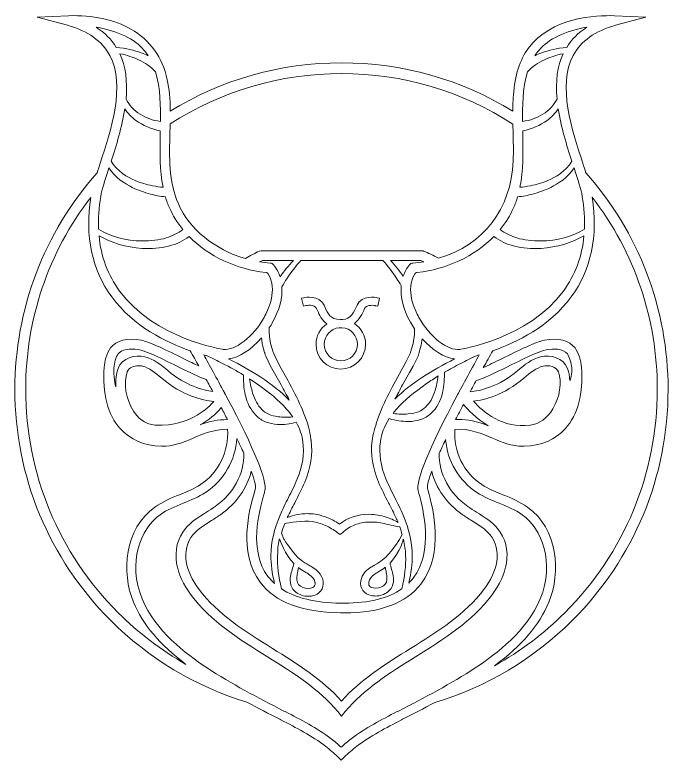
# Model space of a CAD drawing. Header units: millimetres. Extents: x -62 to 1216, y -386 to -56.
# Drawn here: x -62.4 to 222, y -380.9 to -56.4 of the extents above; entities that cross this region are included whole.
import ezdxf

# ---------------------------------------------------------------- set-up
doc = ezdxf.new("R2010")
doc.units = ezdxf.units.MM
doc.header["$MEASUREMENT"] = 0
doc.layers.add('Layer 4', color=7, linetype='Continuous')

# ---------------------------------------------------------------- blocks, each defined once
blk = doc.blocks.new('block 2')
at = {"layer": 'Layer 4', "lineweight": 0}
for points, knots in [([(186.22, -125.16), (185.8, -123.86), (185.36, -122.54), (184.84, -120.95), (180.15, -106.69), (173.73, -87.17), (180.73, -74.03), (184.03, -67.84), (190.21, -63.44), (199.11, -60.94), (199.11, -60.94), (212.26, -57.44), (212.26, -57.44), (212.26, -57.44), (198.61, -56.79), (198.61, -56.79), (190.63, -56.52), (171.02, -57.39), (161.13, -71.01), (157.45, -76.07), (155.3, -82.71), (154.64, -91.37), (154.48, -93.51), (154.4, -95.73), (154.38, -98.35), (132.09, -84.57), (106.3, -77.28), (79.82, -77.28), (53.35, -77.28), (27.59, -84.57), (5.29, -98.35), (5.24, -92.95), (4.81, -88.59), (3.97, -84.64), (1.87, -74.85), (-3.45, -67.45), (-11.84, -62.63), (-19.12, -58.45), (-28.5, -56.43), (-38.97, -56.79), (-38.97, -56.79), (-52.62, -57.44), (-52.62, -57.44), (-52.62, -57.44), (-39.47, -60.94), (-39.47, -60.94), (-30.57, -63.44), (-24.39, -67.84), (-21.09, -74.03), (-14.08, -87.17), (-20.51, -106.69), (-25.2, -120.95), (-25.65, -122.32), (-26.13, -123.77), (-26.58, -125.17), (-49.65, -151.14), (-62.36, -184.62), (-62.36, -219.46), (-62.36, -257.44), (-47.57, -293.14), (-20.71, -320), (-4.12, -336.59), (16.39, -348.9), (38.59, -355.59), (43.46, -358.23), (48.36, -360.75), (52.93, -363.09), (52.93, -363.09), (53.46, -363.36), (53.46, -363.36), (60.09, -366.75), (66.95, -370.26), (72.87, -374.81), (74.75, -376.25), (76.57, -377.83), (78.27, -379.49), (78.27, -379.49), (79.68, -380.86), (79.68, -380.86), (79.68, -380.86), (81.09, -379.49), (81.09, -379.49), (82.79, -377.83), (84.61, -376.25), (86.5, -374.81), (92.41, -370.26), (99.27, -366.76), (105.91, -363.36), (105.91, -363.36), (106.44, -363.09), (106.44, -363.09), (110.89, -360.81), (115.67, -358.35), (120.45, -355.76), (142.9, -349.11), (163.61, -336.74), (180.36, -320), (207.21, -293.14), (222, -257.44), (222, -219.46), (222, -184.62), (209.29, -151.13), (186.22, -125.16)], [0, 0, 0, 0, 1, 1, 1, 2, 2, 2, 3, 3, 3, 4, 4, 4, 5, 5, 5, 6, 6, 6, 7, 7, 7, 8, 8, 8, 9, 9, 9, 10, 10, 10, 11, 11, 11, 12, 12, 12, 13, 13, 13, 14, 14, 14, 15, 15, 15, 16, 16, 16, 17, 17, 17, 18, 18, 18, 19, 19, 19, 20, 20, 20, 21, 21, 21, 22, 22, 22, 23, 23, 23, 24, 24, 24, 25, 25, 25, 26, 26, 26, 27, 27, 27, 28, 28, 28, 29, 29, 29, 30, 30, 30, 31, 31, 31, 32, 32, 32, 33, 33, 33, 34, 34, 34, 34]), ([(-18.21, -70.55), (-20.34, -67.12), (-23.28, -64.18), (-26.96, -61.81), (-17.68, -63.35), (-10.11, -66.96), (-6.18, -71.74), (-5.55, -72.51), (-4.95, -73.33), (-4.39, -74.19), (-5.35, -73.71), (-6.34, -73.29), (-7.32, -72.94), (-10.42, -71.8), (-13.88, -71.04), (-18.21, -70.55)], [0, 0, 0, 0, 1, 1, 1, 2, 2, 2, 3, 3, 3, 4, 4, 4, 5, 5, 5, 5]), ([(165.83, -71.74), (165.83, -71.74), (165.84, -71.72), (165.84, -71.72), (169.77, -66.95), (177.33, -63.35), (186.6, -61.81), (182.92, -64.18), (179.98, -67.12), (177.85, -70.55), (173.53, -71.04), (170.07, -71.79), (166.97, -72.94), (165.99, -73.28), (165, -73.7), (164.04, -74.19), (164.59, -73.34), (165.19, -72.51), (165.83, -71.74)], [0, 0, 0, 0, 1, 1, 1, 2, 2, 2, 3, 3, 3, 4, 4, 4, 5, 5, 5, 6, 6, 6, 6]), ([(-1.11, -81.27), (1.11, -88.34), (1.04, -96.69), (0.98, -102.8), (-2.21, -102.38), (-5.26, -101.31), (-7.84, -99.68), (-10.45, -98.03), (-12.64, -95.69), (-13.99, -93.08), (-13.28, -85.21), (-14.17, -78.74), (-16.71, -73.31), (-13.51, -74.01), (-10.91, -74.84), (-8.53, -75.93), (-5.73, -77.17), (-3.24, -78.97), (-1.11, -81.27)], [0, 0, 0, 0, 1, 1, 1, 2, 2, 2, 3, 3, 3, 4, 4, 4, 5, 5, 5, 6, 6, 6, 6]), ([(160.76, -81.26), (162.88, -78.97), (165.38, -77.17), (168.19, -75.93), (170.55, -74.84), (173.15, -74.01), (176.36, -73.31), (173.81, -78.74), (172.92, -85.21), (173.64, -93.08), (172.28, -95.69), (170.09, -98.04), (167.48, -99.68), (164.9, -101.31), (161.85, -102.38), (158.66, -102.8), (158.6, -96.69), (158.53, -88.34), (160.76, -81.26)], [0, 0, 0, 0, 1, 1, 1, 2, 2, 2, 3, 3, 3, 4, 4, 4, 5, 5, 5, 6, 6, 6, 6]), ([(5.13, -107.86), (5.17, -106.57), (5.21, -105.24), (5.24, -103.92), (27.38, -89.57), (53.17, -81.98), (79.82, -81.98), (106.48, -81.98), (132.28, -89.57), (154.44, -103.95), (154.46, -105), (154.49, -106.05), (154.51, -107.1), (154.51, -107.1), (154.51, -107.12), (154.51, -107.12), (154.62, -111.35), (154.73, -115.74), (154.54, -120.03), (153.63, -141.02), (141.81, -156.45), (122.11, -162.37), (119.73, -161.06), (117.64, -160.06), (115.53, -159.23), (115.53, -159.23), (115.33, -159.15), (115.33, -159.15), (115.33, -159.15), (44.89, -159.08), (44.89, -159.08), (44.89, -159.08), (44.85, -159.08), (44.85, -159.08), (44.85, -159.08), (44.18, -159.22), (44.18, -159.22), (44.18, -159.22), (43.99, -159.28), (43.99, -159.28), (42, -160.22), (40.04, -161.28), (38, -162.51), (24.5, -158.59), (13.57, -149.68), (8.79, -138.68), (4.5, -128.85), (4.82, -118.18), (5.13, -107.86)], [0, 0, 0, 0, 1, 1, 1, 2, 2, 2, 3, 3, 3, 4, 4, 4, 5, 5, 5, 6, 6, 6, 7, 7, 7, 8, 8, 8, 9, 9, 9, 10, 10, 10, 11, 11, 11, 12, 12, 12, 13, 13, 13, 14, 14, 14, 15, 15, 15, 16, 16, 16, 16]), ([(-14.51, -97.32), (-13.22, -99.23), (-11.59, -100.92), (-9.66, -102.34), (-6.64, -104.58), (-2.98, -106.14), (0.93, -106.86), (0.93, -106.86), (0.93, -107.09), (0.93, -107.09), (0.92, -107.7), (0.91, -108.32), (0.9, -108.95), (0.76, -116.35), (0.62, -124.01), (2.14, -131.46), (0.76, -131.37), (-0.75, -131.16), (-2.47, -130.83), (-5.13, -130.31), (-7.66, -129.54), (-10, -128.57), (-13.3, -127.17), (-17.8, -124.56), (-20.46, -120.1), (-18.21, -113.22), (-15.72, -105.23), (-14.51, -97.32)], [0, 0, 0, 0, 1, 1, 1, 2, 2, 2, 3, 3, 3, 4, 4, 4, 5, 5, 5, 6, 6, 6, 7, 7, 7, 8, 8, 8, 9, 9, 9, 9]), ([(158.74, -108.93), (158.74, -108.93), (158.74, -108.92), (158.74, -108.92), (158.73, -108.23), (158.72, -107.54), (158.71, -106.86), (162.62, -106.14), (166.29, -104.58), (169.31, -102.34), (171.23, -100.92), (172.86, -99.23), (174.15, -97.32), (175.36, -105.23), (177.86, -113.22), (180.11, -120.1), (177.44, -124.56), (172.95, -127.17), (169.64, -128.57), (167.3, -129.54), (164.77, -130.3), (162.12, -130.83), (160.39, -131.16), (158.88, -131.37), (157.5, -131.46), (159.02, -124.01), (158.88, -116.34), (158.74, -108.93)], [0, 0, 0, 0, 1, 1, 1, 2, 2, 2, 3, 3, 3, 4, 4, 4, 5, 5, 5, 6, 6, 6, 7, 7, 7, 8, 8, 8, 9, 9, 9, 9]), ([(-24.97, -135.44), (-24.46, -132.39), (-23.19, -128.38), (-21.44, -123.07), (-18.6, -127.31), (-14.39, -130), (-11.34, -131.51), (-11.34, -131.51), (-11.34, -131.51), (-11.34, -131.51), (-8.86, -132.72), (-6.15, -133.72), (-3.3, -134.47), (-1.44, -134.93), (0.78, -135.43), (3.17, -135.61), (3.67, -137.29), (4.24, -138.85), (4.9, -140.38), (6.34, -143.68), (8.3, -146.86), (10.73, -149.82), (8.8, -151.4), (6.32, -152.67), (3.54, -153.51), (0.37, -154.47), (-3.14, -154.92), (-6.9, -154.86), (-14.03, -154.7), (-20.61, -152.91), (-25.93, -149.68), (-26.12, -145.17), (-25.8, -140.38), (-24.97, -135.44)], [0, 0, 0, 0, 1, 1, 1, 2, 2, 2, 3, 3, 3, 4, 4, 4, 5, 5, 5, 6, 6, 6, 7, 7, 7, 8, 8, 8, 9, 9, 9, 10, 10, 10, 11, 11, 11, 11]), ([(156.47, -135.61), (158.86, -135.43), (161.09, -134.93), (162.95, -134.46), (165.8, -133.72), (168.5, -132.72), (170.99, -131.5), (170.99, -131.5), (170.99, -131.5), (170.99, -131.5), (174.03, -130), (178.25, -127.31), (181.08, -123.07), (182.83, -128.38), (184.1, -132.39), (184.61, -135.44), (185.44, -140.38), (185.76, -145.17), (185.57, -149.68), (180.25, -152.91), (173.68, -154.7), (166.55, -154.86), (162.79, -154.92), (159.28, -154.47), (156.1, -153.51), (153.32, -152.67), (150.84, -151.4), (148.91, -149.82), (151.34, -146.86), (153.3, -143.68), (154.74, -140.38), (155.41, -138.84), (155.97, -137.28), (156.47, -135.61)], [0, 0, 0, 0, 1, 1, 1, 2, 2, 2, 3, 3, 3, 4, 4, 4, 5, 5, 5, 6, 6, 6, 7, 7, 7, 8, 8, 8, 9, 9, 9, 10, 10, 10, 11, 11, 11, 11]), ([(-17.39, -316.68), (-43.36, -290.71), (-57.66, -256.18), (-57.66, -219.46), (-57.66, -188.84), (-47.87, -159.93), (-29.33, -135.85), (-31.93, -152.78), (-28.86, -167.36), (-20.2, -179.18), (-10.77, -192.05), (3.57, -199.03), (13.94, -202.63), (15.17, -204.78), (16.43, -207.02), (17.69, -209.28), (15.82, -208.4), (13.57, -207.29), (11.2, -206.12), (11.2, -206.12), (11.16, -206.1), (11.16, -206.1), (4.09, -202.62), (-3.92, -198.67), (-7.39, -198.06), (-13.55, -196.98), (-18.16, -198.14), (-20.72, -201.42), (-22.47, -203.66), (-23.36, -207.71), (-23.52, -209.74), (-24.37, -221.27), (-21.94, -230.54), (-16.51, -236.55), (-12.15, -241.37), (-5.95, -244.02), (1.43, -244.22), (6.44, -244.35), (11.04, -242.59), (15.27, -240.66), (18.9, -239.01), (24.35, -236.83), (29.99, -236.83), (30.05, -236.83), (30.12, -236.83), (30.18, -236.83), (30.98, -246.19), (26.28, -255.86), (18.47, -260.91), (15.69, -262.71), (12.61, -263.97), (9.35, -265.3), (5.69, -266.79), (1.91, -268.33), (-1.45, -270.72), (-14.68, -280.14), (-16.09, -299.09), (-10.71, -312.14), (-6.73, -321.78), (0.74, -330.63), (12.11, -339.17), (1.36, -333.07), (-8.56, -325.51), (-17.39, -316.68)], [0, 0, 0, 0, 1, 1, 1, 2, 2, 2, 3, 3, 3, 4, 4, 4, 5, 5, 5, 6, 6, 6, 7, 7, 7, 8, 8, 8, 9, 9, 9, 10, 10, 10, 11, 11, 11, 12, 12, 12, 13, 13, 13, 14, 14, 14, 15, 15, 15, 16, 16, 16, 17, 17, 17, 18, 18, 18, 19, 19, 19, 20, 20, 20, 21, 21, 21, 21]), ([(177.04, -316.68), (167.91, -325.8), (157.64, -333.56), (146.49, -339.76), (158.25, -331.13), (165.97, -322.09), (170.07, -312.14), (175.46, -299.09), (174.04, -280.14), (160.81, -270.72), (157.46, -268.33), (153.68, -266.79), (150.02, -265.3), (146.76, -263.97), (143.68, -262.71), (140.9, -260.91), (133.1, -255.87), (128.4, -246.21), (129.18, -236.86), (135.24, -236.37), (141.39, -238.79), (145.49, -240.66), (149.56, -242.51), (153.99, -244.23), (158.79, -244.23), (158.97, -244.23), (159.15, -244.22), (159.33, -244.22), (166.71, -244.02), (172.91, -241.37), (177.27, -236.55), (182.71, -230.53), (185.13, -221.26), (184.28, -209.74), (184.08, -207.13), (183.06, -203.43), (181.49, -201.42), (178.92, -198.14), (174.31, -196.98), (168.15, -198.06), (164.68, -198.67), (156.66, -202.63), (149.58, -206.12), (149.58, -206.12), (149.5, -206.16), (149.5, -206.16), (146.5, -207.63), (143.66, -209.03), (141.56, -209.98), (142.93, -207.51), (144.32, -205.04), (145.7, -202.63), (156.08, -199.03), (170.42, -192.05), (179.84, -179.18), (188.51, -167.36), (191.57, -152.78), (188.97, -135.84), (207.51, -159.92), (217.3, -188.83), (217.3, -219.46), (217.3, -256.18), (203, -290.71), (177.04, -316.68)], [0, 0, 0, 0, 1, 1, 1, 2, 2, 2, 3, 3, 3, 4, 4, 4, 5, 5, 5, 6, 6, 6, 7, 7, 7, 8, 8, 8, 9, 9, 9, 10, 10, 10, 11, 11, 11, 12, 12, 12, 13, 13, 13, 14, 14, 14, 15, 15, 15, 16, 16, 16, 17, 17, 17, 18, 18, 18, 19, 19, 19, 20, 20, 20, 21, 21, 21, 21]), ([(46.85, -168.55), (47.28, -168.59), (47.66, -168.83), (47.88, -169.19), (52.1, -176.01), (48.06, -184.75), (46.12, -188.19), (41.45, -196.49), (33.47, -202.71), (28.34, -202.04), (28.05, -201.99), (-1.52, -197.52), (-16.79, -176.66), (-21.89, -169.71), (-24.9, -161.59), (-25.74, -152.54), (-20.45, -155.7), (-13.99, -157.62), (-7.03, -158.09), (-7.03, -158.09), (-7.03, -158.09), (-7.03, -158.09), (-2.92, -158.34), (0.98, -158), (4.54, -157.1), (8.01, -156.22), (11.02, -154.81), (13.49, -152.91), (21.96, -161.52), (34.12, -167.22), (46.85, -168.55)], [0, 0, 0, 0, 1, 1, 1, 2, 2, 2, 3, 3, 3, 4, 4, 4, 5, 5, 5, 6, 6, 6, 7, 7, 7, 8, 8, 8, 9, 9, 9, 10, 10, 10, 10]), ([(131.31, -202.04), (126.09, -202.73), (118.28, -196.65), (113.52, -188.2), (111.59, -184.75), (107.54, -176.01), (111.76, -169.19), (111.98, -168.83), (112.37, -168.59), (112.79, -168.55), (125.53, -167.22), (137.68, -161.52), (146.15, -152.91), (148.62, -154.81), (151.63, -156.22), (155.1, -157.1), (158.67, -158), (162.56, -158.34), (166.68, -158.09), (173.63, -157.62), (180.09, -155.7), (185.38, -152.54), (184.54, -161.59), (181.53, -169.71), (176.43, -176.66), (161.14, -197.54), (131.64, -201.99), (131.31, -202.04)], [0, 0, 0, 0, 1, 1, 1, 2, 2, 2, 3, 3, 3, 4, 4, 4, 5, 5, 5, 6, 6, 6, 7, 7, 7, 8, 8, 8, 9, 9, 9, 9]), ([(53.07, -170.48), (52.45, -168.55), (51.51, -166.79), (50.27, -165.25), (49.9, -164.8), (49.36, -164.51), (48.78, -164.47), (47.27, -164.35), (45.72, -164.17), (44.18, -163.91), (44.59, -163.7), (44.98, -163.51), (45.37, -163.32), (45.37, -163.32), (58.87, -163.32), (58.87, -163.32), (56.72, -165.61), (54.77, -168.02), (53.07, -170.48)], [0, 0, 0, 0, 1, 1, 1, 2, 2, 2, 3, 3, 3, 4, 4, 4, 5, 5, 5, 6, 6, 6, 6]), ([(103.93, -171.3), (104.57, -172.26), (105.2, -173.28), (105.81, -174.34), (105.36, -179.29), (106.75, -184.8), (109.83, -190.27), (110.37, -191.23), (110.96, -192.18), (111.59, -193.12), (111.59, -193.26), (111.59, -193.44), (111.59, -193.67), (111.63, -194.51), (111.64, -195.5), (111.45, -196.5), (111.45, -196.5), (111.05, -199.42), (111.05, -199.42), (111.05, -199.42), (110.22, -202.24), (110.22, -202.24), (110.16, -202.43), (110.1, -202.62), (110.05, -202.8), (109.97, -203.07), (109.89, -203.35), (109.82, -203.54), (109.82, -203.54), (107.88, -207.63), (107.88, -207.63), (107.88, -207.63), (103.33, -215.83), (103.33, -215.83), (101.4, -219.45), (99.4, -223.19), (97.72, -227.07), (95.94, -231.18), (94.82, -234.4), (94.1, -237.51), (93.63, -238.97), (93.31, -240.43), (93.15, -241.84), (92.38, -247.5), (93.34, -253.71), (95.93, -259.79), (97.24, -262.91), (98.78, -265.91), (100.28, -268.81), (101.41, -270.99), (102.58, -273.25), (103.61, -275.52), (103.89, -276.13), (104.16, -276.75), (104.43, -277.43), (102.74, -276.3), (100.88, -275.61), (99.25, -275.05), (96.82, -274.3), (94.36, -273.9), (91.92, -273.85), (91.83, -273.84), (91.75, -273.84), (91.66, -273.84), (87.02, -273.84), (82.42, -275.4), (79, -278.13), (77.75, -277.3), (76.08, -276.25), (74.25, -275.52), (72, -274.56), (69.74, -273.95), (67.55, -273.71), (66.66, -273.62), (65.77, -273.57), (64.89, -273.57), (63.44, -273.57), (62, -273.7), (60.62, -273.96), (58.95, -274.32), (57.51, -274.76), (56.24, -275.3), (57.24, -273.12), (58.37, -270.93), (59.47, -268.8), (59.47, -268.8), (59.48, -268.78), (59.48, -268.78), (60.97, -265.89), (62.51, -262.9), (63.81, -259.8), (66.4, -253.71), (67.37, -247.51), (66.6, -241.87), (66.59, -241.76), (66.57, -241.66), (66.56, -241.56), (66.56, -241.56), (66.54, -241.44), (66.54, -241.44), (66.45, -240.58), (66.35, -239.87), (66.23, -239.2), (65.36, -234.59), (63.64, -230.3), (62.24, -227.07), (60.56, -223.17), (58.56, -219.42), (56.62, -215.79), (56.62, -215.79), (53.6, -210.33), (53.6, -210.33), (53.6, -210.33), (52.1, -207.65), (52.1, -207.65), (52.1, -207.65), (50.81, -204.91), (50.81, -204.91), (50.81, -204.91), (50.17, -203.6), (50.17, -203.6), (50.07, -203.35), (49.99, -203.07), (49.92, -202.8), (49.87, -202.61), (49.81, -202.42), (49.76, -202.26), (49.76, -202.26), (48.92, -199.43), (48.92, -199.43), (48.92, -199.43), (48.51, -196.44), (48.51, -196.44), (48.33, -195.5), (48.34, -194.52), (48.38, -193.59), (48.38, -193.52), (48.38, -193.44), (48.39, -193.34), (48.39, -193.34), (48.39, -193.32), (48.39, -193.32), (48.39, -193.21), (48.4, -193.1), (48.4, -192.98), (48.4, -192.98), (48.4, -192.59), (48.4, -192.59), (48.9, -191.83), (49.38, -191.05), (49.82, -190.27), (52.77, -185.01), (54.17, -179.69), (53.87, -174.87), (54.62, -173.54), (55.33, -172.37), (56.04, -171.29), (57.96, -168.34), (60.01, -165.65), (62.12, -163.32), (62.12, -163.32), (97.85, -163.32), (97.85, -163.32), (99.96, -165.65), (102, -168.34), (103.93, -171.3)], [0, 0, 0, 0, 1, 1, 1, 2, 2, 2, 3, 3, 3, 4, 4, 4, 5, 5, 5, 6, 6, 6, 7, 7, 7, 8, 8, 8, 9, 9, 9, 10, 10, 10, 11, 11, 11, 12, 12, 12, 13, 13, 13, 14, 14, 14, 15, 15, 15, 16, 16, 16, 17, 17, 17, 18, 18, 18, 19, 19, 19, 20, 20, 20, 21, 21, 21, 22, 22, 22, 23, 23, 23, 24, 24, 24, 25, 25, 25, 26, 26, 26, 27, 27, 27, 28, 28, 28, 29, 29, 29, 30, 30, 30, 31, 31, 31, 32, 32, 32, 33, 33, 33, 34, 34, 34, 35, 35, 35, 36, 36, 36, 37, 37, 37, 38, 38, 38, 39, 39, 39, 40, 40, 40, 41, 41, 41, 42, 42, 42, 43, 43, 43, 44, 44, 44, 45, 45, 45, 46, 46, 46, 47, 47, 47, 48, 48, 48, 49, 49, 49, 50, 50, 50, 51, 51, 51, 52, 52, 52, 53, 53, 53, 54, 54, 54, 55, 55, 55, 55]), ([(101.1, -163.32), (101.1, -163.32), (114.35, -163.32), (114.35, -163.32), (114.78, -163.49), (115.23, -163.68), (115.68, -163.88), (114.08, -164.15), (112.46, -164.35), (110.86, -164.47), (110.28, -164.51), (109.74, -164.8), (109.37, -165.25), (108.2, -166.7), (107.29, -168.35), (106.68, -170.17), (105.04, -167.82), (103.16, -165.51), (101.1, -163.32)], [0, 0, 0, 0, 1, 1, 1, 2, 2, 2, 3, 3, 3, 4, 4, 4, 5, 5, 5, 6, 6, 6, 6]), ([(64.28, -183.01), (64.32, -183), (68.08, -182.21), (69.01, -184.29), (69.01, -184.29), (69.27, -184.89), (69.27, -184.89), (70.2, -186.99), (71.25, -189.36), (73.46, -190.91), (70.49, -192.92), (68.73, -196.22), (68.73, -199.83), (68.73, -205.78), (73.57, -210.62), (79.52, -210.62), (85.47, -210.62), (90.31, -205.78), (90.31, -199.83), (90.31, -196.19), (88.45, -192.77), (85.42, -190.8), (87.71, -189.07), (88.89, -186.44), (89.85, -184.29), (90.79, -182.21), (94.56, -183.01), (94.6, -183.02), (94.6, -183.02), (95.62, -183.22), (95.62, -183.22), (95.62, -183.22), (96.42, -179.79), (96.42, -179.79), (96.42, -179.79), (95.37, -179.56), (95.37, -179.56), (94.69, -179.41), (88.7, -178.2), (86.62, -182.84), (85.2, -186.02), (83.96, -188.77), (80.25, -189.05), (80.25, -189.05), (79.18, -189.02), (79.18, -189.02), (74.93, -188.92), (73.97, -186.74), (72.51, -183.45), (72.51, -183.45), (72.24, -182.84), (72.24, -182.84), (70.11, -178.08), (63.76, -179.5), (63.49, -179.56), (63.49, -179.56), (62.45, -179.8), (62.45, -179.8), (62.45, -179.8), (63.25, -183.23), (63.25, -183.23), (63.25, -183.23), (64.28, -183.01), (64.28, -183.01)], [0, 0, 0, 0, 1, 1, 1, 2, 2, 2, 3, 3, 3, 4, 4, 4, 5, 5, 5, 6, 6, 6, 7, 7, 7, 8, 8, 8, 9, 9, 9, 10, 10, 10, 11, 11, 11, 12, 12, 12, 13, 13, 13, 14, 14, 14, 15, 15, 15, 16, 16, 16, 17, 17, 17, 18, 18, 18, 19, 19, 19, 20, 20, 20, 21, 21, 21, 21]), ([(72.28, -199.83), (72.28, -196.06), (75.14, -192.95), (78.86, -192.61), (78.86, -192.61), (78.86, -192.64), (78.86, -192.64), (78.86, -192.64), (79.92, -192.61), (79.92, -192.61), (79.95, -192.61), (79.97, -192.61), (80, -192.61), (83.8, -192.86), (86.77, -196.02), (86.77, -199.83), (86.77, -203.83), (83.52, -207.08), (79.52, -207.08), (75.53, -207.08), (72.28, -203.83), (72.28, -199.83)], [0, 0, 0, 0, 1, 1, 1, 2, 2, 2, 3, 3, 3, 4, 4, 4, 5, 5, 5, 6, 6, 6, 7, 7, 7, 7]), ([(30.67, -206.21), (35.24, -205.55), (40.58, -202.16), (45.02, -197.08), (45.05, -197.37), (45.09, -197.68), (45.13, -197.99), (45.13, -197.99), (45.13, -198.01), (45.13, -198.01), (45.21, -198.7), (45.29, -199.41), (45.41, -200.16), (45.41, -200.16), (46.31, -203.34), (46.31, -203.34), (46.36, -203.48), (46.4, -203.63), (46.45, -203.8), (46.45, -203.8), (46.46, -203.84), (46.46, -203.84), (46.55, -204.18), (46.66, -204.56), (46.84, -205), (46.84, -205), (48.91, -209.35), (48.91, -209.35), (48.91, -209.35), (53.54, -217.49), (53.54, -217.49), (54.77, -219.71), (55.97, -221.96), (57.11, -224.18), (53.62, -220.6), (49.56, -217.32), (44.7, -214.15), (40.36, -211.31), (35.64, -208.64), (30.67, -206.21)], [0, 0, 0, 0, 1, 1, 1, 2, 2, 2, 3, 3, 3, 4, 4, 4, 5, 5, 5, 6, 6, 6, 7, 7, 7, 8, 8, 8, 9, 9, 9, 10, 10, 10, 11, 11, 11, 12, 12, 12, 13, 13, 13, 13]), ([(115.05, -214.15), (110.4, -217.18), (106.49, -220.31), (103.1, -223.72), (104.16, -221.66), (105.28, -219.56), (106.42, -217.5), (106.42, -217.5), (109.48, -212.09), (109.48, -212.09), (109.48, -212.09), (111.05, -209.37), (111.05, -209.37), (111.05, -209.37), (112.46, -206.44), (112.46, -206.44), (112.46, -206.44), (113.16, -204.95), (113.16, -204.95), (113.3, -204.58), (113.4, -204.23), (113.5, -203.86), (113.5, -203.86), (113.53, -203.78), (113.53, -203.78), (113.57, -203.63), (113.61, -203.48), (113.66, -203.31), (113.66, -203.31), (114.54, -200.22), (114.54, -200.22), (114.54, -200.22), (114.56, -200.11), (114.56, -200.11), (114.68, -199.38), (114.77, -198.61), (114.84, -197.99), (114.84, -197.99), (114.88, -197.65), (114.88, -197.65), (114.89, -197.57), (114.9, -197.48), (114.91, -197.41), (119.37, -202.42), (124.51, -205.63), (129.05, -206.22), (124.09, -208.66), (119.37, -211.32), (115.05, -214.15)], [0, 0, 0, 0, 1, 1, 1, 2, 2, 2, 3, 3, 3, 4, 4, 4, 5, 5, 5, 6, 6, 6, 7, 7, 7, 8, 8, 8, 9, 9, 9, 10, 10, 10, 11, 11, 11, 12, 12, 12, 13, 13, 13, 14, 14, 14, 15, 15, 15, 16, 16, 16, 16]), ([(-17.43, -210.37), (-18.3, -212.7), (-18.61, -215.47), (-18.43, -218.36), (-18.69, -218.32), (-19.51, -213.03), (-19.29, -210.05), (-19.15, -208.18), (-18.33, -205.24), (-17.38, -204.02), (-16.28, -202.62), (-14.34, -201.9), (-11.61, -201.9), (-10.55, -201.9), (-9.38, -202.02), (-8.12, -202.24), (-5.25, -202.74), (2.83, -206.72), (9.32, -209.92), (13.99, -212.22), (18.02, -214.21), (20.11, -214.93), (20.38, -215.03), (20.67, -215.13), (20.97, -215.22), (21.93, -216.98), (22.88, -218.73), (23.79, -220.42), (19.73, -219.84), (11.9, -217.9), (4.3, -211.37), (1.21, -208.71), (-1.88, -206.25), (-5.74, -205.25), (-10.05, -204.15), (-15.74, -205.79), (-17.43, -210.37)], [0, 0, 0, 0, 1, 1, 1, 2, 2, 2, 3, 3, 3, 4, 4, 4, 5, 5, 5, 6, 6, 6, 7, 7, 7, 8, 8, 8, 9, 9, 9, 10, 10, 10, 11, 11, 11, 12, 12, 12, 12]), ([(166.51, -205.25), (162.65, -206.25), (159.55, -208.71), (156.46, -211.37), (148.43, -218.28), (140.1, -220.08), (135.79, -220.54), (136.67, -218.89), (137.57, -217.24), (138.44, -215.64), (139.18, -215.43), (139.92, -215.19), (140.65, -214.93), (142.74, -214.21), (146.78, -212.22), (151.45, -209.91), (151.45, -209.91), (151.48, -209.9), (151.48, -209.9), (157.95, -206.71), (166.01, -202.74), (168.88, -202.24), (172.04, -201.69), (176.21, -201.55), (178.15, -204.03), (179.1, -205.24), (179.91, -208.18), (180.05, -210.05), (180.21, -212.17), (179.56, -215.71), (179.21, -215.65), (179.12, -213.77), (178.79, -211.98), (178.2, -210.37), (176.5, -205.78), (170.8, -204.15), (166.51, -205.25)], [0, 0, 0, 0, 1, 1, 1, 2, 2, 2, 3, 3, 3, 4, 4, 4, 5, 5, 5, 6, 6, 6, 7, 7, 7, 8, 8, 8, 9, 9, 9, 10, 10, 10, 11, 11, 11, 12, 12, 12, 12]), ([(29.81, -222.7), (29.49, -222.09), (29.01, -221.18), (29.01, -221.18), (25.52, -214.64), (22.11, -208.5), (19.84, -204.46), (20.33, -204.59), (20.83, -204.73), (21.3, -204.85), (23.54, -205.89), (25.8, -207.01), (28.01, -208.15), (31.3, -209.84), (34.3, -211.5), (37.16, -213.23), (37.15, -215.4), (37.22, -218.64), (37.94, -221.86), (38.68, -225.36), (40.28, -228.43), (42.56, -230.74), (43.85, -232.03), (45.37, -233.04), (46.96, -233.67), (48.48, -234.23), (50.14, -234.57), (51.91, -234.68), (54.59, -234.87), (57.34, -234.58), (60.08, -233.79), (61.72, -236.65), (62.69, -239.52), (62.99, -242.32), (63.71, -247.42), (62.89, -252.85), (60.56, -258.46), (59.45, -261.2), (58.07, -263.93), (56.74, -266.57), (55.5, -269.02), (54.21, -271.55), (53.11, -274.17), (50.51, -280.18), (49.16, -286.07), (49.1, -291.68), (49.08, -295.56), (49.58, -299.49), (50.68, -304.02), (49.61, -303.05), (48.64, -301.99), (47.81, -300.88), (39.25, -289.46), (43.96, -272.58), (45.96, -265.38), (46.18, -264.61), (46.34, -264.04), (46.46, -263.57), (47.54, -259.34), (41.94, -245.59), (29.81, -222.7)], [0, 0, 0, 0, 1, 1, 1, 2, 2, 2, 3, 3, 3, 4, 4, 4, 5, 5, 5, 6, 6, 6, 7, 7, 7, 8, 8, 8, 9, 9, 9, 10, 10, 10, 11, 11, 11, 12, 12, 12, 13, 13, 13, 14, 14, 14, 15, 15, 15, 16, 16, 16, 17, 17, 17, 18, 18, 18, 19, 19, 19, 20, 20, 20, 20]), ([(113.19, -263.57), (113.19, -263.57), (113.5, -264.75), (113.5, -264.75), (115.32, -271.62), (120.18, -289.84), (111.03, -301.64), (110.46, -302.38), (109.82, -303.1), (109.12, -303.79), (110.18, -299.35), (110.67, -295.5), (110.64, -291.67), (110.59, -286.07), (109.24, -280.18), (106.65, -274.18), (105.53, -271.55), (104.25, -269.01), (103, -266.55), (103, -266.55), (102.99, -266.53), (102.99, -266.53), (101.66, -263.9), (100.29, -261.19), (99.18, -258.44), (96.86, -252.85), (96.04, -247.41), (96.77, -242.28), (97.11, -238.99), (98.41, -235.6), (100.64, -232.21), (103.48, -233.04), (106.14, -233.44), (108.76, -233.44), (108.87, -233.44), (108.97, -233.44), (109.07, -233.44), (110.88, -233.41), (112.55, -233.15), (114.18, -232.63), (115.86, -232.1), (117.47, -231.14), (118.85, -229.86), (121.27, -227.59), (122.98, -224.48), (123.8, -220.87), (124.56, -217.62), (124.65, -214.43), (124.64, -212.02), (126.86, -210.72), (129.25, -209.42), (131.75, -208.15), (134.01, -206.98), (136.3, -205.85), (138.57, -204.79), (138.99, -204.68), (139.4, -204.57), (139.8, -204.46), (137.35, -208.86), (131.95, -218.77), (130.34, -221.73), (130.34, -221.73), (130.26, -221.87), (130.26, -221.87), (117.84, -245.26), (112.09, -259.29), (113.19, -263.57)], [0, 0, 0, 0, 1, 1, 1, 2, 2, 2, 3, 3, 3, 4, 4, 4, 5, 5, 5, 6, 6, 6, 7, 7, 7, 8, 8, 8, 9, 9, 9, 10, 10, 10, 11, 11, 11, 12, 12, 12, 13, 13, 13, 14, 14, 14, 15, 15, 15, 16, 16, 16, 17, 17, 17, 18, 18, 18, 19, 19, 19, 20, 20, 20, 21, 21, 21, 22, 22, 22, 22]), ([(-10.72, -228.92), (-14.07, -223.78), (-15.22, -216.6), (-13.46, -211.84), (-12.73, -209.85), (-10.35, -209.15), (-8.54, -209.15), (-7.94, -209.15), (-7.35, -209.22), (-6.8, -209.36), (-3.82, -210.12), (-1.26, -212.18), (1.54, -214.58), (10.48, -222.27), (19.53, -224.26), (24.19, -224.75), (23.11, -226.03), (20.77, -228.44), (17.01, -230.67), (13.19, -232.93), (6.91, -235.52), (-1.3, -235.03), (-6, -234.73), (-9.02, -231.54), (-10.72, -228.92)], [0, 0, 0, 0, 1, 1, 1, 2, 2, 2, 3, 3, 3, 4, 4, 4, 5, 5, 5, 6, 6, 6, 7, 7, 7, 8, 8, 8, 8]), ([(137.31, -224.64), (141.88, -224.02), (150.72, -221.89), (159.22, -214.58), (162.02, -212.18), (164.59, -210.12), (167.56, -209.36), (167.56, -209.36), (167.56, -209.36), (167.56, -209.36), (170.09, -208.7), (173.37, -209.54), (174.22, -211.84), (175.86, -216.28), (174.9, -222.89), (171.87, -227.9), (169.41, -231.98), (165.87, -234.52), (161.92, -235.04), (149.98, -236.6), (141.4, -229.23), (137.31, -224.64)], [0, 0, 0, 0, 1, 1, 1, 2, 2, 2, 3, 3, 3, 4, 4, 4, 5, 5, 5, 6, 6, 6, 7, 7, 7, 7]), ([(121.97, -213.61), (121.59, -215.92), (121.22, -217.99), (120.59, -219.99), (120.59, -219.99), (120.59, -219.99), (120.59, -219.99), (119.63, -223.06), (118.2, -225.49), (116.34, -227.22), (114.7, -228.86), (112.27, -229.82), (108.91, -230.16), (106.99, -230.32), (104.81, -230.26), (102.25, -229.97), (102.79, -229.27), (103.36, -228.58), (103.95, -227.91), (107.21, -224.26), (111.33, -220.76), (116.89, -216.9), (118.5, -215.8), (120.2, -214.69), (121.97, -213.61)], [0, 0, 0, 0, 1, 1, 1, 2, 2, 2, 3, 3, 3, 4, 4, 4, 5, 5, 5, 6, 6, 6, 7, 7, 7, 8, 8, 8, 8]), ([(42.85, -216.9), (48.42, -220.76), (52.53, -224.26), (55.79, -227.91), (56.83, -229.08), (57.78, -230.28), (58.61, -231.46), (56.18, -231.68), (54.16, -231.65), (52.25, -231.36), (52.25, -231.36), (52.25, -231.36), (52.25, -231.36), (49.09, -230.95), (46.76, -229.91), (45.13, -228.17), (43.39, -226.44), (42.05, -224.04), (41.14, -221.04), (40.55, -219.09), (40.2, -217.1), (39.83, -214.89), (40.88, -215.56), (41.89, -216.24), (42.85, -216.9)], [0, 0, 0, 0, 1, 1, 1, 2, 2, 2, 3, 3, 3, 4, 4, 4, 5, 5, 5, 6, 6, 6, 7, 7, 7, 8, 8, 8, 8]), ([(132.9, -225.98), (134.71, -228.2), (138.42, -232.23), (143.65, -235.28), (138.9, -233.44), (134.68, -232.54), (130.78, -232.54), (130.35, -232.54), (129.92, -232.55), (129.48, -232.58), (130.55, -230.49), (131.7, -228.27), (132.9, -225.98)], [0, 0, 0, 0, 1, 1, 1, 2, 2, 2, 3, 3, 3, 4, 4, 4, 4]), ([(27.49, -227.4), (28.43, -229.2), (29.33, -230.95), (30.18, -232.62), (30.1, -232.62), (30.01, -232.62), (29.92, -232.62), (26.32, -232.62), (22.49, -233.36), (18.23, -234.88), (21.89, -232.87), (25.16, -230.23), (27.49, -227.4)], [0, 0, 0, 0, 1, 1, 1, 2, 2, 2, 3, 3, 3, 4, 4, 4, 4]), ([(104.6, -359.5), (104.6, -359.5), (104.07, -359.77), (104.07, -359.77), (97.27, -363.24), (90.25, -366.83), (84.04, -371.6), (82.54, -372.75), (81.08, -373.98), (79.68, -375.26), (78.29, -373.98), (76.82, -372.75), (75.33, -371.6), (69.12, -366.83), (62.09, -363.24), (55.3, -359.77), (55.3, -359.77), (54.77, -359.5), (54.77, -359.5), (43.22, -353.59), (31.97, -347.7), (21.29, -340.67), (11.95, -334.52), (-1.15, -324.71), (-6.97, -310.6), (-13.39, -295.04), (-7.71, -280.14), (0.89, -274.01), (3.87, -271.89), (7.27, -270.51), (10.88, -269.03), (14.17, -267.69), (17.57, -266.31), (20.66, -264.31), (24.55, -261.79), (27.87, -258.26), (30.24, -254.12), (32.58, -250.04), (33.97, -245.45), (34.26, -240.82), (35.38, -243.15), (36.4, -245.33), (37.29, -247.3), (37.45, -256.19), (32.81, -264.84), (24.87, -270.42), (23.61, -271.31), (22.27, -272.14), (20.98, -272.96), (17.71, -274.99), (14.34, -277.1), (11.86, -280.06), (8.51, -284.06), (7.12, -289.58), (8.03, -295.22), (8.77, -299.74), (10.87, -304.28), (14.44, -309.1), (22.83, -320.4), (35.42, -328.27), (47.59, -335.89), (58.72, -342.85), (70.23, -350.05), (78.18, -359.75), (78.18, -359.75), (79.82, -361.75), (79.82, -361.75), (79.82, -361.75), (81.46, -359.75), (81.46, -359.75), (89.42, -350.04), (100.94, -342.83), (112.08, -335.87), (124.24, -328.26), (136.82, -320.4), (145.2, -309.1), (148.77, -304.28), (150.87, -299.74), (151.61, -295.22), (152.53, -289.6), (151.14, -284.07), (147.79, -280.06), (145.31, -277.1), (141.93, -274.99), (138.65, -272.94), (137.35, -272.13), (136.01, -271.3), (134.77, -270.42), (126.83, -264.83), (122.19, -256.19), (122.35, -247.3), (123.18, -245.47), (124.12, -243.45), (125.15, -241.31), (125.51, -245.85), (126.93, -250.35), (129.26, -254.34), (131.63, -258.4), (134.9, -261.84), (138.71, -264.31), (141.8, -266.31), (145.2, -267.7), (148.5, -269.04), (152.1, -270.51), (155.5, -271.89), (158.47, -274.01), (167.08, -280.14), (172.76, -295.04), (166.34, -310.6), (160.52, -324.71), (147.42, -334.52), (138.08, -340.67), (127.4, -347.7), (116.15, -353.59), (104.6, -359.5)], [0, 0, 0, 0, 1, 1, 1, 2, 2, 2, 3, 3, 3, 4, 4, 4, 5, 5, 5, 6, 6, 6, 7, 7, 7, 8, 8, 8, 9, 9, 9, 10, 10, 10, 11, 11, 11, 12, 12, 12, 13, 13, 13, 14, 14, 14, 15, 15, 15, 16, 16, 16, 17, 17, 17, 18, 18, 18, 19, 19, 19, 20, 20, 20, 21, 21, 21, 22, 22, 22, 23, 23, 23, 24, 24, 24, 25, 25, 25, 26, 26, 26, 27, 27, 27, 28, 28, 28, 29, 29, 29, 30, 30, 30, 31, 31, 31, 32, 32, 32, 33, 33, 33, 34, 34, 34, 35, 35, 35, 36, 36, 36, 37, 37, 37, 38, 38, 38, 38]), ([(42.35, -262.51), (42.25, -262.92), (42.11, -263.41), (41.95, -264.01), (41.95, -264.01), (41.88, -264.24), (41.88, -264.24), (39.71, -272.04), (34.61, -290.33), (44.42, -303.42), (50.89, -312.06), (62.65, -316.54), (79.35, -316.75), (79.35, -316.75), (79.84, -316.76), (79.84, -316.76), (79.84, -316.76), (80.22, -316.75), (80.22, -316.75), (80.48, -316.75), (80.74, -316.76), (81, -316.76), (96.71, -316.75), (107.94, -312.54), (114.38, -304.24), (124.81, -290.78), (119.57, -271.08), (117.59, -263.67), (117.59, -263.67), (117.29, -262.52), (117.29, -262.52), (117.17, -262.05), (117.11, -260.41), (119.08, -255.12), (120.99, -262.55), (125.69, -269.21), (132.33, -273.89), (133.65, -274.82), (135.06, -275.7), (136.42, -276.55), (136.42, -276.55), (136.46, -276.57), (136.46, -276.57), (136.46, -276.57), (136.46, -276.57), (136.46, -276.57), (139.43, -278.43), (142.5, -280.35), (144.53, -282.78), (147.09, -285.84), (148.15, -290.13), (147.42, -294.54), (146.8, -298.37), (144.96, -302.31), (141.8, -306.57), (133.89, -317.23), (121.65, -324.88), (109.81, -332.29), (99.13, -338.97), (88.08, -345.88), (79.82, -355.15), (71.56, -345.88), (60.51, -338.97), (49.81, -332.28), (37.98, -324.88), (25.75, -317.23), (17.84, -306.57), (14.68, -302.31), (12.84, -298.37), (12.21, -294.54), (11.5, -290.12), (12.55, -285.83), (15.11, -282.78), (17.16, -280.34), (20.24, -278.41), (23.23, -276.54), (23.23, -276.54), (23.28, -276.51), (23.28, -276.51), (24.54, -275.72), (25.98, -274.82), (27.31, -273.89), (33.95, -269.21), (38.65, -262.53), (40.54, -255.06), (42.53, -260.39), (42.47, -262.05), (42.35, -262.51)], [0, 0, 0, 0, 1, 1, 1, 2, 2, 2, 3, 3, 3, 4, 4, 4, 5, 5, 5, 6, 6, 6, 7, 7, 7, 8, 8, 8, 9, 9, 9, 10, 10, 10, 11, 11, 11, 12, 12, 12, 13, 13, 13, 14, 14, 14, 15, 15, 15, 16, 16, 16, 17, 17, 17, 18, 18, 18, 19, 19, 19, 20, 20, 20, 21, 21, 21, 22, 22, 22, 23, 23, 23, 24, 24, 24, 25, 25, 25, 26, 26, 26, 27, 27, 27, 28, 28, 28, 29, 29, 29, 29]), ([(97.7, -293.74), (96.67, -294.52), (95.56, -295.17), (94.39, -295.86), (94.39, -295.86), (94.27, -295.93), (94.27, -295.93), (93.73, -296.25), (93.18, -296.57), (92.63, -296.91), (91.17, -297.81), (88.67, -299.76), (88.2, -302.83), (87.94, -304.39), (88.3, -305.94), (89.16, -307.07), (89.96, -308.14), (91.22, -308.89), (92.79, -309.23), (93.41, -309.36), (94.03, -309.42), (94.65, -309.42), (96.65, -309.42), (98.53, -308.78), (99.95, -307.64), (102.31, -305.89), (102.85, -302.77), (102.36, -300.62), (102.18, -299.66), (101.91, -298.75), (101.64, -297.87), (101.36, -296.93), (101.1, -296.03), (100.94, -295.12), (105.61, -290.17), (106.75, -284.63), (106.75, -284.63), (107.39, -287.51), (107.62, -288.97), (107.72, -291.76), (107.92, -296.13), (107.39, -300.76), (106.05, -306.33), (100.17, -310.44), (91.73, -312.52), (80.95, -312.52), (80.95, -312.52), (80.2, -312.52), (80.2, -312.52), (80.2, -312.52), (79.84, -312.52), (79.84, -312.52), (79.84, -312.52), (79.43, -312.52), (79.43, -312.52), (68.41, -312.38), (59.76, -310.3), (53.7, -306.33), (52.36, -300.76), (51.83, -296.12), (52.03, -291.74), (52.13, -288.74), (51.97, -287.62), (52.87, -284.48), (52.87, -284.48), (55.41, -291.98), (59.03, -295.24), (58.88, -296.15), (58.61, -297.05), (58.33, -298), (58.07, -298.88), (57.8, -299.78), (57.62, -300.71), (57.02, -303.36), (58, -306.25), (59.99, -307.73), (61.44, -308.9), (63.33, -309.54), (65.33, -309.54), (65.96, -309.54), (66.58, -309.47), (67.2, -309.35), (68.76, -309.01), (70.01, -308.27), (70.81, -307.2), (71.68, -306.06), (72.03, -304.51), (71.78, -302.95), (71.31, -299.89), (68.8, -297.93), (67.35, -297.03), (66.76, -296.67), (66.18, -296.32), (65.57, -295.97), (64.4, -295.28), (63.29, -294.64), (62.27, -293.85), (58.95, -291.32), (54.81, -284.72), (54.76, -284.65), (54.76, -284.65), (53.68, -282.02), (53.68, -282.02), (54.09, -280.66), (54.56, -279.29), (55.11, -277.92), (56.53, -277.64), (63.44, -276.35), (67.09, -276.94), (69.01, -277.28), (70.95, -277.88), (72.88, -278.73), (74.7, -279.49), (76.37, -280.64), (78.07, -281.85), (78.07, -281.85), (79.24, -282.69), (79.24, -282.69), (79.24, -282.69), (80.33, -281.75), (80.33, -281.75), (82.11, -280.2), (83.86, -279.11), (85.69, -278.41), (87.52, -277.7), (89.63, -277.3), (91.96, -277.22), (94.11, -277.15), (96.3, -277.37), (98.47, -277.9), (100.31, -278.34), (104.76, -279.28), (105.19, -279.37), (105.59, -280.47), (105.94, -281.58), (106.25, -282.67), (106.25, -282.67), (105.21, -284.53), (105.21, -284.53), (105.17, -284.6), (101.03, -291.21), (97.7, -293.74)], [0, 0, 0, 0, 1, 1, 1, 2, 2, 2, 3, 3, 3, 4, 4, 4, 5, 5, 5, 6, 6, 6, 7, 7, 7, 8, 8, 8, 9, 9, 9, 10, 10, 10, 11, 11, 11, 12, 12, 12, 13, 13, 13, 14, 14, 14, 15, 15, 15, 16, 16, 16, 17, 17, 17, 18, 18, 18, 19, 19, 19, 20, 20, 20, 21, 21, 21, 22, 22, 22, 23, 23, 23, 24, 24, 24, 25, 25, 25, 26, 26, 26, 27, 27, 27, 28, 28, 28, 29, 29, 29, 30, 30, 30, 31, 31, 31, 32, 32, 32, 33, 33, 33, 34, 34, 34, 35, 35, 35, 36, 36, 36, 37, 37, 37, 38, 38, 38, 39, 39, 39, 40, 40, 40, 41, 41, 41, 42, 42, 42, 43, 43, 43, 44, 44, 44, 45, 45, 45, 46, 46, 46, 47, 47, 47, 47]), ([(60.41, -301.12), (60.47, -300.35), (60.62, -299.57), (60.78, -298.73), (60.89, -298.18), (61, -297.62), (61.08, -297.04), (61.99, -297.74), (62.96, -298.33), (63.91, -298.9), (64.43, -299.22), (64.98, -299.55), (65.5, -299.9), (67.18, -301), (68.11, -302.2), (68.28, -303.49), (68.28, -303.49), (68.29, -303.56), (68.29, -303.56), (68.41, -304.11), (68.33, -304.63), (68.04, -305.06), (67.72, -305.55), (67.17, -305.88), (66.44, -306.02), (64.95, -306.37), (63.22, -306.04), (61.91, -305.15), (60.75, -304.38), (60.17, -302.85), (60.41, -301.12)], [0, 0, 0, 0, 1, 1, 1, 2, 2, 2, 3, 3, 3, 4, 4, 4, 5, 5, 5, 6, 6, 6, 7, 7, 7, 8, 8, 8, 9, 9, 9, 10, 10, 10, 10]), ([(98.06, -305.04), (96.76, -305.92), (95.03, -306.25), (93.54, -305.9), (92.8, -305.72), (92.24, -305.41), (91.96, -305), (91.68, -304.62), (91.58, -304.03), (91.7, -303.36), (91.86, -302.08), (92.8, -300.88), (94.48, -299.78), (94.98, -299.45), (95.5, -299.13), (96.08, -298.78), (97.02, -298.21), (97.99, -297.62), (98.9, -296.92), (98.98, -297.5), (99.09, -298.07), (99.2, -298.62), (99.36, -299.45), (99.51, -300.23), (99.57, -301.06), (99.81, -302.74), (99.23, -304.27), (98.06, -305.04)], [0, 0, 0, 0, 1, 1, 1, 2, 2, 2, 3, 3, 3, 4, 4, 4, 5, 5, 5, 6, 6, 6, 7, 7, 7, 8, 8, 8, 9, 9, 9, 9])]:
    blk.add_open_spline(points, degree=3, knots=knots, dxfattribs=at)

msp = doc.modelspace()

# ---------------------------------------------------------------- block references
at = {"layer": 'Layer 4'}
msp.add_blockref('block 2', (0, 0), dxfattribs=at)

doc.saveas('drawing.dxf')
